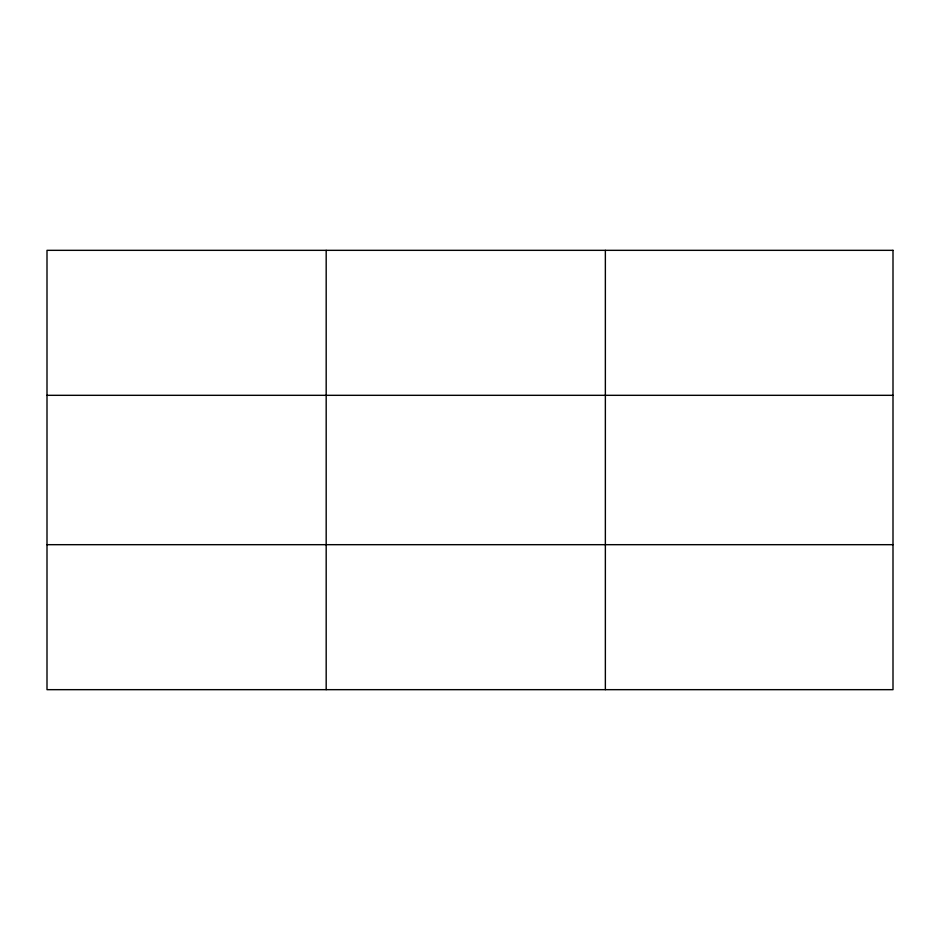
<?xml version="1.0" encoding="UTF-8"?>
<svg xmlns="http://www.w3.org/2000/svg" width="940" height="940" viewBox="0 0 940 940"><rect width="100%" height="100%" fill="white"/><g stroke="black" fill="none" stroke-linecap="round" stroke-linejoin="round"><path stroke-width="1.41" d="M326.18 250.334L326.18 689.666M605.36 250.334L605.36 689.666M47 395.317L893 395.317M47 544.683L893 544.683M893 250.334L893 689.666L47 689.666L47 250.334L893 250.334"/></g></svg>
